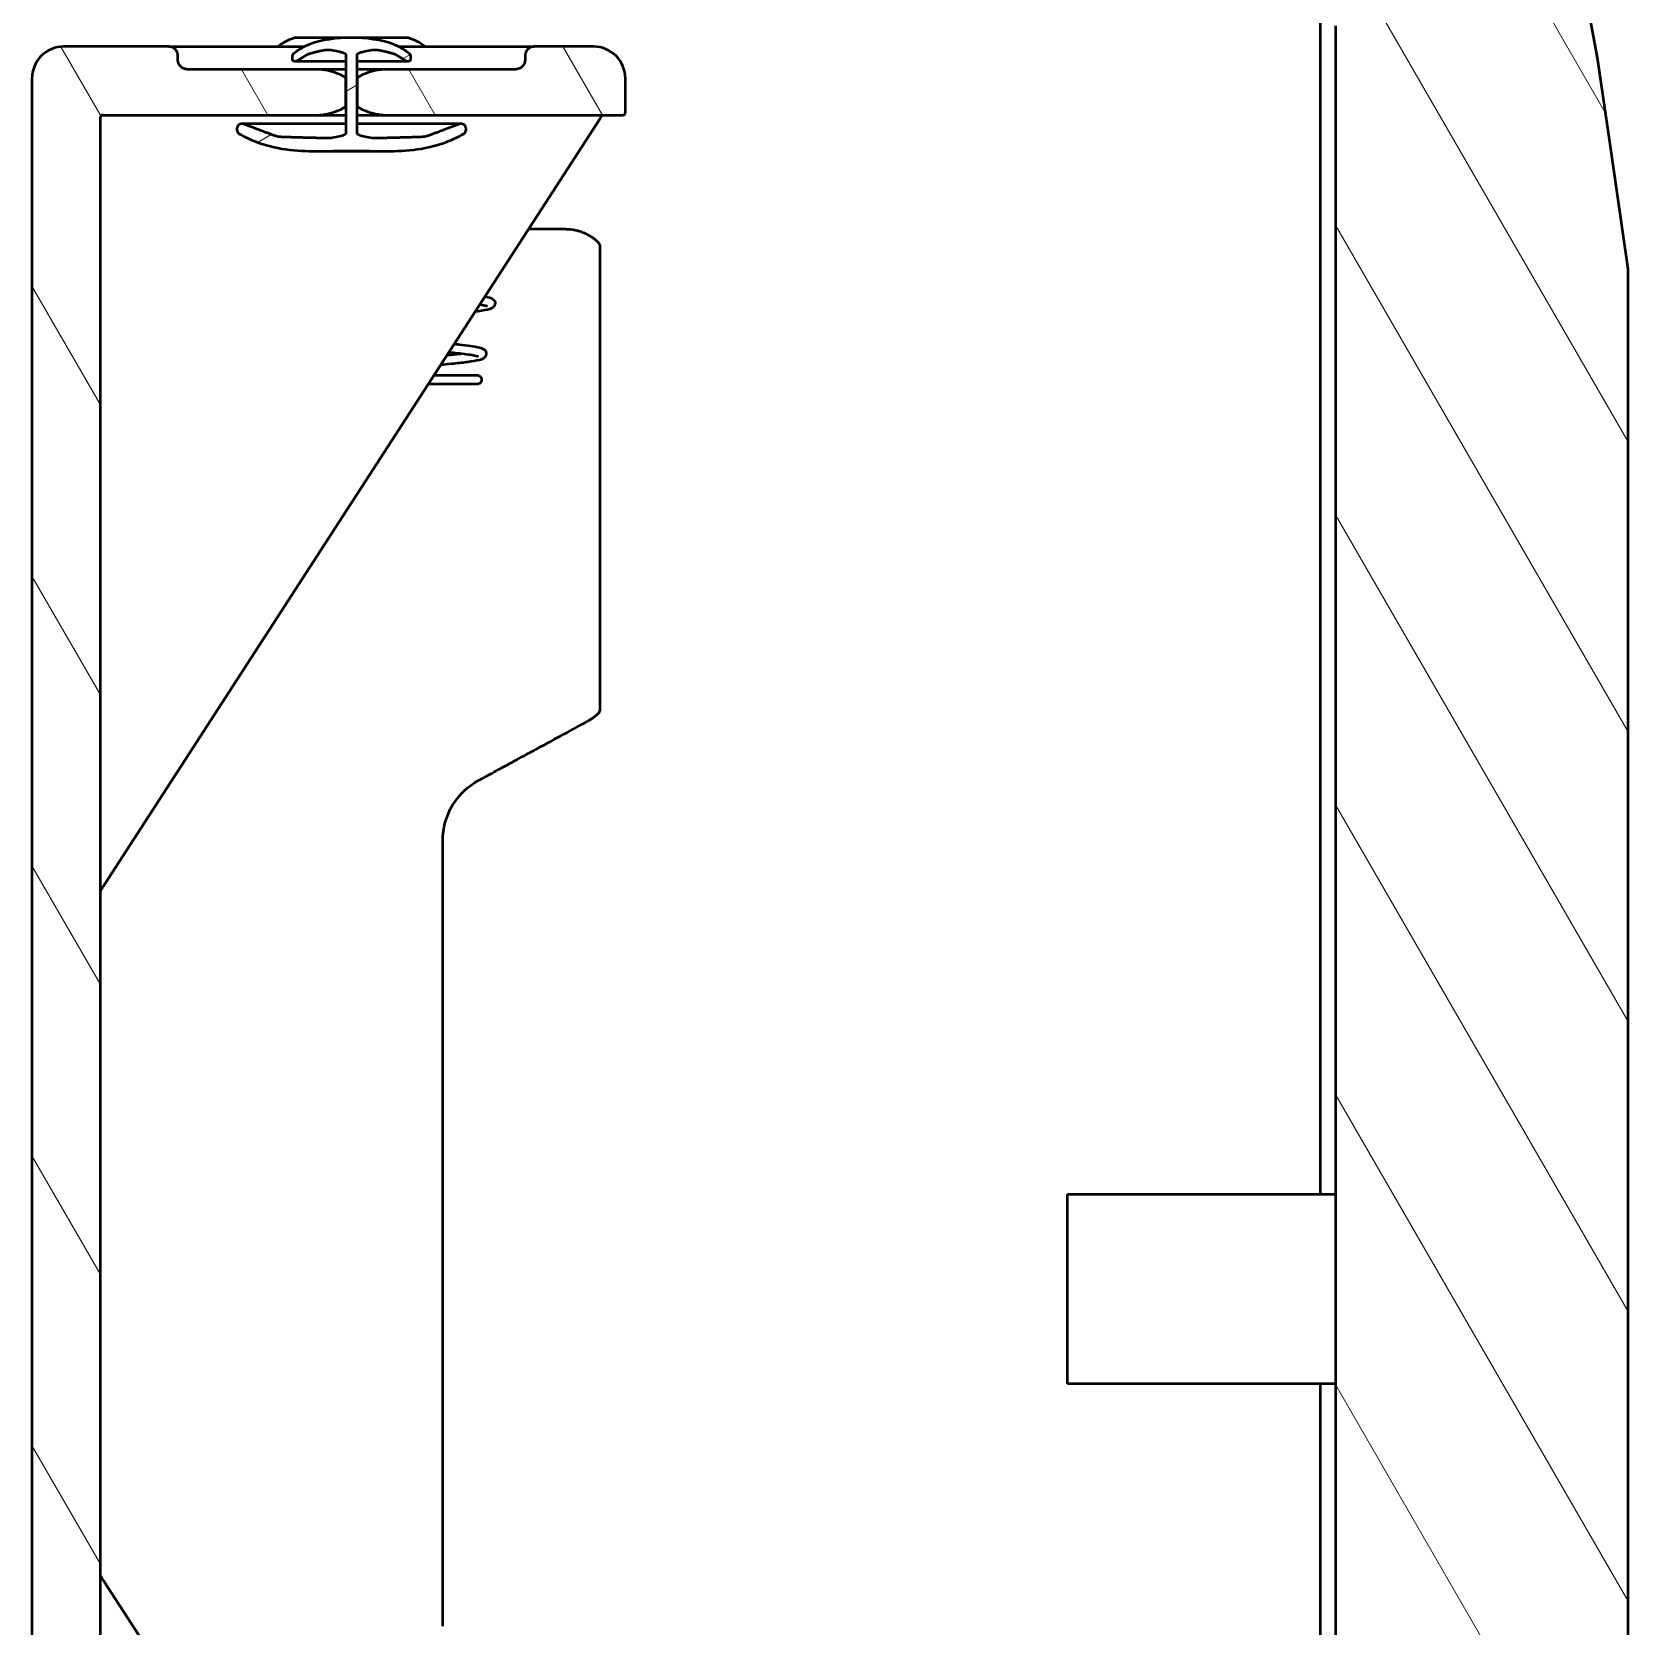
# Model space of a CAD drawing. Header units: millimetres. Extents: x -232 to 1390, y -69 to 653.
# Drawn here: x 447.62 to 482.58, y 122.46 to 157.39 of the extents above; entities that cross this region are included whole.
import ezdxf

# ---------------------------------------------------------------- set-up
doc = ezdxf.new("R2010")
doc.units = ezdxf.units.MM
doc.layers.add('Видимый контур (ГОСТ)', color=7, linetype='Continuous', lineweight=50)
doc.layers.add('Штриховка (ГОСТ)', color=7, linetype='Continuous', lineweight=18)
pattern_1 = [(120.0002, (0, 0), (-2.749626, -1.587508), [])]

msp = doc.modelspace()

# ---------------------------------------------------------------- hatches: boundary and pattern name
at = {"layer": 'Штриховка (ГОСТ)'}
h = msp.add_hatch(dxfattribs=at)
h.set_pattern_fill('ANSI31', color=256, scale=25.4, angle=75.0002, style=0)
h.set_pattern_definition(pattern_1)
h.paths.add_polyline_path([(476.17, 157.519), (476.17, 131.924), (476.17, 129.831), (476.17, 127.765), (476.17, 102.917), (476.17, 100.771), (476.17, 98.662), (476.17, 98.386), (476.17, 95.718), (476.17, 92.723), (476.17, 92.698), (476.17, 91.228), (476.23, 91.229), (476.279, 91.264), (477.36, 91.237), (479.279, 91.249), (479.765, 93.098), (480.302, 95.139), (480.717, 96.994), (481.18, 99.064), (481.523, 100.925), (481.912, 103.031), (482.292, 105.669), (482.579, 107.659), (482.579, 126.817), (482.579, 128.897), (482.579, 129.318), (482.579, 129.502), (482.579, 129.607), (482.579, 129.676), (482.579, 129.726), (482.579, 129.765), (482.579, 129.796), (482.579, 129.823), (482.579, 129.846), (482.579, 129.868), (482.579, 129.887), (482.579, 129.906), (482.579, 129.924), (482.579, 129.943), (482.579, 129.961), (482.579, 129.981), (482.579, 130.002), (482.579, 130.026), (482.579, 130.052), (482.579, 130.084), (482.579, 130.123), (482.579, 130.173), (482.579, 130.242), (482.579, 130.347), (482.579, 130.531), (482.579, 130.952), (482.579, 133.031), (482.579, 152.189), (482.199, 154.825), (481.912, 156.818), (481.618, 158.408), (481.18, 160.785), (480.817, 162.406), (480.302, 164.71), (479.507, 167.794), (479.411, 168.161), (479.065, 167.771), (479.028, 167.728), (478.799, 167.236), (478.784, 167.204), (478.706, 166.668), (478.701, 166.632), (478.701, 166.373), (478.701, 166.214), (478.701, 166.058), (478.701, 164.069), (478.701, 161.924), (477.388, 161.924), (476.17, 161.924)])
h = msp.add_hatch(dxfattribs=at)
h.set_pattern_fill('ANSI31', color=256, scale=25.4, angle=75.0002, style=0)
h.set_pattern_definition(pattern_1)
edge = h.paths.add_edge_path()
edge.add_spline(control_points=[(455.361, 156.566), (455.222, 156.566), (455.061, 156.525), (454.88, 156.458), (454.82, 156.434), (454.764, 156.399), (454.753, 156.391), (454.745, 156.379), (454.743, 156.376), (454.741, 156.371), (454.741, 156.369), (454.741, 156.366)], knot_values=[0.040851, 0.040851, 0.040851, 0.040851, 0.082434, 0.082434, 0.098742, 0.098742, 0.102103, 0.102103, 0.102998, 0.102998, 0.103698, 0.103698, 0.103698, 0.103698], degree=3, periodic=0)
edge.add_line((454.741, 156.366), (454.741, 155.766))
edge.add_spline(control_points=[(454.741, 155.766), (454.741, 155.764), (454.741, 155.761), (454.743, 155.756), (454.745, 155.753), (454.753, 155.742), (454.764, 155.734), (454.82, 155.698), (454.88, 155.675), (455.061, 155.608), (455.222, 155.566), (455.361, 155.566)], knot_values=[-0.103698, -0.103698, -0.103698, -0.103698, -0.102998, -0.102998, -0.102103, -0.102103, -0.098742, -0.098742, -0.082434, -0.082434, -0.040851, -0.040851, -0.040851, -0.040851], degree=3, periodic=0)
edge.add_line((455.361, 155.566), (460.565, 155.566))
edge.add_ellipse((460.565, 155.616), major_axis=(0.05, 0), ratio=1, start_angle=270, end_angle=360)
edge.add_line((460.615, 155.616), (460.615, 156.366))
edge.add_ellipse((459.915, 156.366), major_axis=(0, 0.7), ratio=1, start_angle=270, end_angle=360)
edge.add_line((459.915, 157.066), (458.627, 157.066))
edge.add_spline(control_points=[(458.627, 157.066), (458.601, 157.066), (458.57, 157.06), (458.522, 157.041), (458.496, 157.024), (458.46, 156.989), (458.442, 156.964), (458.423, 156.919), (458.417, 156.891), (458.417, 156.866)], knot_values=[0.03029, 0.03029, 0.03029, 0.03029, 0.038164, 0.038164, 0.04587, 0.04587, 0.053351, 0.053351, 0.06064, 0.06064, 0.06064, 0.06064], degree=3, periodic=0)
edge.add_line((458.417, 156.866), (458.417, 156.766))
edge.add_spline(control_points=[(458.417, 156.766), (458.417, 156.742), (458.411, 156.714), (458.392, 156.668), (458.375, 156.644), (458.339, 156.608), (458.313, 156.592), (458.264, 156.572), (458.233, 156.566), (458.206, 156.566)], knot_values=[0, 0, 0, 0, 0.007281, 0.007281, 0.014754, 0.014754, 0.022481, 0.022481, 0.030438, 0.030438, 0.030438, 0.030438], degree=3, periodic=0)
edge.add_line((458.206, 156.566), (455.361, 156.566))
edge = h.paths.add_edge_path()
edge.add_spline(control_points=[(454.741, 105.766), (454.741, 105.764), (454.741, 105.761), (454.743, 105.756), (454.745, 105.753), (454.753, 105.742), (454.764, 105.734), (454.82, 105.698), (454.88, 105.675), (455.061, 105.608), (455.222, 105.566), (455.361, 105.566)], knot_values=[-0.103698, -0.103698, -0.103698, -0.103698, -0.102998, -0.102998, -0.102103, -0.102103, -0.098742, -0.098742, -0.082434, -0.082434, -0.040851, -0.040851, -0.040851, -0.040851], degree=3, periodic=0)
edge.add_line((455.361, 105.566), (456.182, 105.566))
edge.add_line((456.182, 105.566), (458.206, 105.566))
edge.add_spline(control_points=[(458.206, 105.566), (458.233, 105.566), (458.264, 105.56), (458.313, 105.541), (458.339, 105.524), (458.375, 105.489), (458.392, 105.464), (458.411, 105.419), (458.417, 105.391), (458.417, 105.366)], knot_values=[-0.030445, -0.030445, -0.030445, -0.030445, -0.022481, -0.022481, -0.014754, -0.014754, -0.007281, -0.007281, 0, 0, 0, 0], degree=3, periodic=0)
edge.add_line((458.417, 105.366), (458.417, 105.266))
edge.add_spline(control_points=[(458.417, 105.266), (458.417, 105.242), (458.423, 105.213), (458.443, 105.167), (458.461, 105.142), (458.497, 105.107), (458.523, 105.091), (458.571, 105.072), (458.601, 105.066), (458.627, 105.066)], knot_values=[0.06064, 0.06064, 0.06064, 0.06064, 0.068018, 0.068018, 0.075595, 0.075595, 0.083211, 0.083211, 0.090991, 0.090991, 0.090991, 0.090991], degree=3, periodic=0)
edge.add_line((458.627, 105.066), (459.915, 105.066))
edge.add_ellipse((459.915, 105.766), major_axis=(0.7, 0), ratio=1, start_angle=270, end_angle=360)
edge.add_line((460.615, 105.766), (460.615, 106.516))
edge.add_ellipse((460.565, 106.516), major_axis=(0, 0.05), ratio=1, start_angle=270, end_angle=360)
edge.add_line((460.565, 106.566), (458.282, 106.566))
edge.add_line((458.282, 106.566), (458.07, 106.566))
edge.add_line((458.07, 106.566), (455.361, 106.566))
edge.add_spline(control_points=[(455.361, 106.566), (455.222, 106.566), (455.061, 106.525), (454.88, 106.458), (454.82, 106.434), (454.764, 106.399), (454.753, 106.391), (454.745, 106.379), (454.743, 106.376), (454.741, 106.371), (454.741, 106.369), (454.741, 106.366)], knot_values=[0.040856, 0.040856, 0.040856, 0.040856, 0.082434, 0.082434, 0.098742, 0.098742, 0.102103, 0.102103, 0.102998, 0.102998, 0.103698, 0.103698, 0.103698, 0.103698], degree=3, periodic=0)
edge.add_line((454.741, 106.366), (454.741, 105.766))
edge = h.paths.add_edge_path()
edge.add_line((449.115, 106.616), (449.115, 155.516))
edge.add_ellipse((449.165, 155.516), major_axis=(0, 0.05), ratio=1, start_angle=0, end_angle=90, ccw=False)
edge.add_line((449.165, 155.566), (453.87, 155.566))
edge.add_spline(control_points=[(453.87, 155.566), (454.009, 155.566), (454.17, 155.608), (454.351, 155.675), (454.411, 155.698), (454.467, 155.734), (454.478, 155.742), (454.486, 155.753), (454.488, 155.756), (454.49, 155.761), (454.49, 155.764), (454.49, 155.766)], knot_values=[0.040851, 0.040851, 0.040851, 0.040851, 0.082434, 0.082434, 0.098742, 0.098742, 0.102103, 0.102103, 0.102998, 0.102998, 0.103698, 0.103698, 0.103698, 0.103698], degree=3, periodic=0)
edge.add_line((454.49, 155.766), (454.49, 156.366))
edge.add_spline(control_points=[(454.49, 156.366), (454.49, 156.369), (454.49, 156.371), (454.488, 156.376), (454.486, 156.379), (454.478, 156.391), (454.467, 156.399), (454.411, 156.434), (454.351, 156.458), (454.17, 156.525), (454.009, 156.566), (453.87, 156.566)], knot_values=[-0.103698, -0.103698, -0.103698, -0.103698, -0.102998, -0.102998, -0.102103, -0.102103, -0.098742, -0.098742, -0.082434, -0.082434, -0.040851, -0.040851, -0.040851, -0.040851], degree=3, periodic=0)
edge.add_line((453.87, 156.566), (451.025, 156.566))
edge.add_spline(control_points=[(451.025, 156.566), (450.998, 156.566), (450.967, 156.572), (450.918, 156.592), (450.892, 156.608), (450.856, 156.644), (450.839, 156.668), (450.82, 156.714), (450.814, 156.742), (450.814, 156.766)], knot_values=[-0.030447, -0.030447, -0.030447, -0.030447, -0.022481, -0.022481, -0.014754, -0.014754, -0.007281, -0.007281, 0, 0, 0, 0], degree=3, periodic=0)
edge.add_line((450.814, 156.766), (450.814, 156.866))
edge.add_spline(control_points=[(450.814, 156.866), (450.814, 156.891), (450.808, 156.919), (450.789, 156.964), (450.771, 156.989), (450.735, 157.024), (450.709, 157.041), (450.661, 157.06), (450.63, 157.066), (450.604, 157.066)], knot_values=[0.06064, 0.06064, 0.06064, 0.06064, 0.067928, 0.067928, 0.07541, 0.07541, 0.083116, 0.083116, 0.090991, 0.090991, 0.090991, 0.090991], degree=3, periodic=0)
edge.add_line((450.604, 157.066), (448.315, 157.066))
edge.add_ellipse((448.315, 156.366), major_axis=(-0.7, 0), ratio=1, start_angle=270, end_angle=360)
edge.add_line((447.615, 156.366), (447.615, 105.766))
edge.add_ellipse((448.315, 105.766), major_axis=(0, -0.7), ratio=1, start_angle=270, end_angle=360)
edge.add_line((448.315, 105.066), (450.604, 105.066))
edge.add_spline(control_points=[(450.604, 105.066), (450.63, 105.066), (450.66, 105.072), (450.708, 105.091), (450.734, 105.107), (450.77, 105.142), (450.788, 105.167), (450.808, 105.213), (450.814, 105.242), (450.814, 105.266)], knot_values=[0.030289, 0.030289, 0.030289, 0.030289, 0.038069, 0.038069, 0.045685, 0.045685, 0.053262, 0.053262, 0.06064, 0.06064, 0.06064, 0.06064], degree=3, periodic=0)
edge.add_line((450.814, 105.266), (450.814, 105.366))
edge.add_spline(control_points=[(450.814, 105.366), (450.814, 105.391), (450.82, 105.419), (450.839, 105.464), (450.856, 105.489), (450.892, 105.524), (450.918, 105.541), (450.967, 105.56), (450.998, 105.566), (451.025, 105.566)], knot_values=[0, 0, 0, 0, 0.007281, 0.007281, 0.014754, 0.014754, 0.022481, 0.022481, 0.030441, 0.030441, 0.030441, 0.030441], degree=3, periodic=0)
edge.add_line((451.025, 105.566), (453.049, 105.566))
edge.add_line((453.049, 105.566), (453.87, 105.566))
edge.add_spline(control_points=[(453.87, 105.566), (454.009, 105.566), (454.17, 105.608), (454.351, 105.675), (454.411, 105.698), (454.467, 105.734), (454.478, 105.742), (454.486, 105.753), (454.488, 105.756), (454.49, 105.761), (454.49, 105.764), (454.49, 105.766)], knot_values=[0.040856, 0.040856, 0.040856, 0.040856, 0.082434, 0.082434, 0.098742, 0.098742, 0.102103, 0.102103, 0.102998, 0.102998, 0.103698, 0.103698, 0.103698, 0.103698], degree=3, periodic=0)
edge.add_line((454.49, 105.766), (454.49, 106.366))
edge.add_spline(control_points=[(454.49, 106.366), (454.49, 106.369), (454.49, 106.371), (454.488, 106.376), (454.486, 106.379), (454.478, 106.391), (454.467, 106.399), (454.411, 106.434), (454.351, 106.458), (454.17, 106.525), (454.009, 106.566), (453.87, 106.566)], knot_values=[-0.103698, -0.103698, -0.103698, -0.103698, -0.102998, -0.102998, -0.102103, -0.102103, -0.098742, -0.098742, -0.082434, -0.082434, -0.040851, -0.040851, -0.040851, -0.040851], degree=3, periodic=0)
edge.add_line((453.87, 106.566), (451.16, 106.566))
edge.add_line((451.16, 106.566), (450.948, 106.566))
edge.add_line((450.948, 106.566), (449.165, 106.566))
edge.add_ellipse((449.165, 106.616), major_axis=(-0.05, 0), ratio=1, start_angle=0, end_angle=90, ccw=False)
h = msp.add_hatch(dxfattribs=at)
h.set_pattern_fill('ANSI31', color=256, scale=25.4, angle=-15, style=0)
h.set_pattern_definition([(30, (0, 0), (-1.587501, 2.74963), [])])
edge = h.paths.add_edge_path()
edge.add_spline(control_points=[(453.644, 156.89), (453.656, 156.897), (453.67, 156.903), (453.683, 156.907), (453.685, 156.908), (453.686, 156.908)], knot_values=[0.00871, 0.00871, 0.00871, 0.00871, 0.012622, 0.012622, 0.013003, 0.013003, 0.013003, 0.013003], degree=3, periodic=0)
edge.add_spline(control_points=[(453.686, 156.908), (453.845, 156.954), (453.987, 156.985)], knot_values=[0, 0, 0, 0.031083, 0.031083, 0.031083], weights=[1, 1.005265, 1], degree=2, periodic=0)
edge.add_spline(control_points=[(453.987, 156.985), (454.02, 156.992), (454.058, 156.995), (454.185, 156.995), (454.295, 156.974), (454.414, 156.938), (454.449, 156.928), (454.479, 156.91), (454.484, 156.906), (454.488, 156.901), (454.489, 156.9), (454.49, 156.897), (454.49, 156.896), (454.49, 156.895)], knot_values=[0.014981, 0.014981, 0.014981, 0.014981, 0.024704, 0.024704, 0.052939, 0.052939, 0.061923, 0.061923, 0.063509, 0.063509, 0.063934, 0.063934, 0.064272, 0.064272, 0.064272, 0.064272], degree=3, periodic=0)
edge.add_line((454.49, 156.895), (454.49, 156.366))
edge.add_line((454.49, 156.366), (454.49, 155.766))
edge.add_line((454.49, 155.766), (454.49, 155.158))
edge.add_spline(control_points=[(454.49, 155.158), (454.49, 155.157), (454.49, 155.156), (454.489, 155.153), (454.488, 155.152), (454.484, 155.147), (454.479, 155.143), (454.449, 155.125), (454.414, 155.115), (454.295, 155.079), (454.185, 155.058), (454.087, 155.058), (454.083, 155.058), (454.08, 155.058)], knot_values=[-0.064272, -0.064272, -0.064272, -0.064272, -0.063934, -0.063934, -0.063509, -0.063509, -0.061923, -0.061923, -0.052939, -0.052939, -0.024704, -0.024704, -0.02365, -0.02365, -0.02365, -0.02365], degree=3, periodic=0)
edge.add_spline(control_points=[(454.08, 155.058), (453.658, 155.065), (453.032, 155.086)], knot_values=[0.275882, 0.275882, 0.275882, 0.376958, 0.376958, 0.376958], weights=[1.389695, 1.305909, 1.108421], degree=2, periodic=0)
edge.add_spline(control_points=[(453.032, 155.086), (453.017, 155.087), (453, 155.09), (452.986, 155.095)], knot_values=[0.051371, 0.051371, 0.051371, 0.051371, 0.055783, 0.055783, 0.055783, 0.055783], degree=3, periodic=0)
edge.add_spline(control_points=[(452.986, 155.095), (452.672, 155.206), (452.265, 155.366)], knot_values=[0, 0, 0, 0.077044, 0.077044, 0.077044], weights=[1, 1.011929, 1], degree=2, periodic=0)
edge.add_spline(control_points=[(452.265, 155.366), (452.265, 155.366), (452.264, 155.367), (452.251, 155.372), (452.233, 155.375), (452.205, 155.375), (452.188, 155.372), (452.162, 155.362), (452.148, 155.353), (452.129, 155.335), (452.12, 155.323), (452.11, 155.301), (452.107, 155.287), (452.107, 155.275)], knot_values=[-0.020163, -0.020163, -0.020163, -0.020163, -0.020067, -0.020067, -0.015726, -0.015726, -0.011405, -0.011405, -0.007349, -0.007349, -0.00357, -0.00357, 0, 0, 0, 0], degree=3, periodic=0)
edge.add_line((452.107, 155.275), (452.107, 155.239))
edge.add_spline(control_points=[(452.107, 155.239), (452.107, 155.226), (452.11, 155.212), (452.121, 155.189), (452.13, 155.177), (452.145, 155.163), (452.151, 155.159), (452.158, 155.155)], knot_values=[0, 0, 0, 0, 0.003675, 0.003675, 0.007576, 0.007576, 0.009713, 0.009713, 0.009713, 0.009713], degree=3, periodic=0)
edge.add_spline(control_points=[(452.158, 155.155), (452.279, 155.085), (452.405, 155.026), (452.722, 154.905), (452.946, 154.848), (453.401, 154.782), (453.633, 154.774), (453.919, 154.774), (454.008, 154.775), (454.249, 154.779), (454.449, 154.784), (454.782, 154.784), (454.982, 154.779), (455.223, 154.775), (455.312, 154.774), (455.598, 154.774), (455.83, 154.782), (456.285, 154.848), (456.509, 154.905), (456.826, 155.026), (456.952, 155.085), (457.073, 155.155)], knot_values=[0.695258, 0.695258, 0.695258, 0.695258, 0.733739, 0.733739, 0.797048, 0.797048, 0.860357, 0.860357, 0.882606, 0.882606, 0.932652, 0.932652, 0.982697, 0.982697, 1.004947, 1.004947, 1.068255, 1.068255, 1.131564, 1.131564, 1.170045, 1.170045, 1.170045, 1.170045], degree=3, periodic=0)
edge.add_spline(control_points=[(457.073, 155.155), (457.08, 155.159), (457.086, 155.163), (457.101, 155.177), (457.11, 155.189), (457.121, 155.212), (457.124, 155.226), (457.124, 155.239)], knot_values=[-0.009713, -0.009713, -0.009713, -0.009713, -0.007576, -0.007576, -0.003675, -0.003675, 0, 0, 0, 0], degree=3, periodic=0)
edge.add_line((457.124, 155.239), (457.124, 155.275))
edge.add_spline(control_points=[(457.124, 155.275), (457.124, 155.287), (457.121, 155.301), (457.111, 155.323), (457.102, 155.335), (457.083, 155.353), (457.069, 155.362), (457.043, 155.372), (457.026, 155.375), (456.998, 155.375), (456.98, 155.372), (456.967, 155.367), (456.966, 155.366), (456.966, 155.366)], knot_values=[0, 0, 0, 0, 0.00357, 0.00357, 0.007349, 0.007349, 0.011405, 0.011405, 0.015726, 0.015726, 0.020067, 0.020067, 0.020163, 0.020163, 0.020163, 0.020163], degree=3, periodic=0)
edge.add_spline(control_points=[(456.966, 155.366), (456.559, 155.206), (456.245, 155.095)], knot_values=[0, 0, 0, 0.077044, 0.077044, 0.077044], weights=[1, 1.011929, 1], degree=2, periodic=0)
edge.add_spline(control_points=[(456.245, 155.095), (456.231, 155.09), (456.214, 155.087), (456.199, 155.086)], knot_values=[0.01183, 0.01183, 0.01183, 0.01183, 0.016241, 0.016241, 0.016241, 0.016241], degree=3, periodic=0)
edge.add_spline(control_points=[(456.199, 155.086), (455.573, 155.065), (455.151, 155.058)], knot_values=[0.025843, 0.025843, 0.025843, 0.126919, 0.126919, 0.126919], weights=[1.108421, 1.305909, 1.389695], degree=2, periodic=0)
edge.add_spline(control_points=[(455.151, 155.058), (455.148, 155.058), (455.144, 155.058), (455.046, 155.058), (454.935, 155.079), (454.817, 155.115), (454.782, 155.125), (454.752, 155.143), (454.747, 155.147), (454.743, 155.152), (454.742, 155.153), (454.741, 155.156), (454.741, 155.157), (454.741, 155.158)], knot_values=[0.02365, 0.02365, 0.02365, 0.02365, 0.024704, 0.024704, 0.052939, 0.052939, 0.061923, 0.061923, 0.063509, 0.063509, 0.063934, 0.063934, 0.064272, 0.064272, 0.064272, 0.064272], degree=3, periodic=0)
edge.add_line((454.741, 155.158), (454.741, 155.767))
edge.add_line((454.741, 155.767), (454.741, 156.367))
edge.add_line((454.741, 156.367), (454.741, 156.895))
edge.add_spline(control_points=[(454.741, 156.895), (454.741, 156.896), (454.741, 156.897), (454.742, 156.9), (454.743, 156.901), (454.747, 156.906), (454.752, 156.91), (454.782, 156.928), (454.817, 156.938), (454.935, 156.974), (455.046, 156.995), (455.173, 156.995), (455.211, 156.992), (455.244, 156.985)], knot_values=[-0.064272, -0.064272, -0.064272, -0.064272, -0.063934, -0.063934, -0.063509, -0.063509, -0.061923, -0.061923, -0.052939, -0.052939, -0.024704, -0.024704, -0.014981, -0.014981, -0.014981, -0.014981], degree=3, periodic=0)
edge.add_spline(control_points=[(455.244, 156.985), (455.386, 156.954), (455.545, 156.908)], knot_values=[0, 0, 0, 0.031083, 0.031083, 0.031083], weights=[1, 1.005265, 1], degree=2, periodic=0)
edge.add_spline(control_points=[(455.545, 156.908), (455.546, 156.908), (455.548, 156.907), (455.561, 156.903), (455.575, 156.897), (455.587, 156.89)], knot_values=[0.071306, 0.071306, 0.071306, 0.071306, 0.071687, 0.071687, 0.075599, 0.075599, 0.075599, 0.075599], degree=3, periodic=0)
edge.add_spline(control_points=[(455.587, 156.89), (455.688, 156.831), (455.797, 156.759)], knot_values=[0, 0, 0, 0.024741, 0.024741, 0.024741], weights=[1, 1.002039, 1], degree=2, periodic=0)
edge.add_spline(control_points=[(455.797, 156.759), (455.803, 156.756), (455.81, 156.753), (455.825, 156.747), (455.837, 156.746), (455.856, 156.746), (455.868, 156.747), (455.885, 156.753), (455.893, 156.758), (455.905, 156.767), (455.91, 156.773), (455.915, 156.784), (455.917, 156.79), (455.917, 156.796)], knot_values=[-0.013855, -0.013855, -0.013855, -0.013855, -0.011911, -0.011911, -0.008962, -0.008962, -0.006055, -0.006055, -0.00363, -0.00363, -0.001658, -0.001658, 0, 0, 0, 0], degree=3, periodic=0)
edge.add_line((455.917, 156.796), (455.917, 156.844))
edge.add_spline(control_points=[(455.917, 156.844), (455.917, 156.855), (455.914, 156.868), (455.903, 156.888), (455.894, 156.9), (455.884, 156.908)], knot_values=[0, 0, 0, 0, 0.003306, 0.003306, 0.006977, 0.006977, 0.006977, 0.006977], degree=3, periodic=0)
edge.add_spline(control_points=[(455.884, 156.908), (455.816, 156.967), (455.736, 157.018), (455.397, 157.195), (455.052, 157.245), (454.741, 157.254)], knot_values=[-0.127046, -0.127046, -0.127046, -0.127046, -0.101938, -0.101938, -0.012281, -0.012281, -0.012281, -0.012281], degree=3, periodic=0)
edge.add_spline(control_points=[(454.741, 157.254), (454.729, 157.254), (454.716, 157.254), (454.676, 157.254), (454.643, 157.254), (454.588, 157.254), (454.555, 157.254), (454.515, 157.254), (454.502, 157.254), (454.49, 157.254)], knot_values=[0.144267, 0.144267, 0.144267, 0.144267, 0.147716, 0.147716, 0.156022, 0.156022, 0.164328, 0.164328, 0.167776, 0.167776, 0.167776, 0.167776], degree=3, periodic=0)
edge.add_spline(control_points=[(454.49, 157.254), (454.179, 157.245), (453.834, 157.195), (453.495, 157.018), (453.415, 156.967), (453.347, 156.908)], knot_values=[0.012281, 0.012281, 0.012281, 0.012281, 0.101938, 0.101938, 0.127046, 0.127046, 0.127046, 0.127046], degree=3, periodic=0)
edge.add_spline(control_points=[(453.347, 156.908), (453.337, 156.9), (453.328, 156.888), (453.317, 156.868), (453.314, 156.855), (453.314, 156.844)], knot_values=[-0.006977, -0.006977, -0.006977, -0.006977, -0.003306, -0.003306, 0, 0, 0, 0], degree=3, periodic=0)
edge.add_line((453.314, 156.844), (453.314, 156.796))
edge.add_spline(control_points=[(453.314, 156.796), (453.314, 156.79), (453.316, 156.784), (453.321, 156.773), (453.326, 156.767), (453.338, 156.758), (453.346, 156.753), (453.363, 156.747), (453.375, 156.746), (453.394, 156.746), (453.406, 156.747), (453.421, 156.753), (453.428, 156.756), (453.434, 156.759)], knot_values=[0, 0, 0, 0, 0.001658, 0.001658, 0.00363, 0.00363, 0.006055, 0.006055, 0.008962, 0.008962, 0.011911, 0.011911, 0.013855, 0.013855, 0.013855, 0.013855], degree=3, periodic=0)
edge.add_spline(control_points=[(453.434, 156.759), (453.543, 156.831), (453.644, 156.89)], knot_values=[0, 0, 0, 0.024741, 0.024741, 0.024741], weights=[1, 1.002039, 1], degree=2, periodic=0)

# ---------------------------------------------------------------- linework, layer by layer
at = {"layer": 'Видимый контур (ГОСТ)'}
for p, q in [((475.834, 161.081), (475.834, 131.924)), ((481.912, 156.818), (481.618, 158.408)), ((476.17, 157.519), (476.17, 131.924)), ((450.604, 157.066), (448.315, 157.066)), ((454.49, 157.254), (453.365, 157.254)), ((454.741, 157.254), (454.49, 157.254)), ((455.865, 157.254), (454.741, 157.254)), ((459.915, 157.066), (458.627, 157.066)), ((450.814, 156.766), (450.814, 156.866)), ((453.314, 156.844), (453.314, 156.796)), ((453.384, 156.746), (454.49, 156.746)), ((454.49, 156.895), (454.49, 155.158)), ((454.741, 155.158), (454.741, 156.895)), ((454.741, 156.746), (455.847, 156.746)), ((455.917, 156.796), (455.917, 156.844)), ((458.417, 156.866), (458.417, 156.766)), ((482.199, 154.825), (481.912, 156.818)), ((447.615, 156.366), (447.615, 105.766)), ((453.87, 156.566), (451.025, 156.566)), ((454.49, 156.566), (453.87, 156.566)), ((454.49, 155.766), (454.49, 156.366)), ((455.361, 156.566), (454.741, 156.566)), ((454.741, 156.366), (454.741, 155.766)), ((458.206, 156.566), (455.361, 156.566)), ((460.615, 155.616), (460.615, 156.366)), ((449.115, 106.616), (449.115, 155.516)), ((449.165, 155.566), (453.87, 155.566)), ((449.207, 138.708), (460.066, 155.489)), ((452.107, 155.275), (452.107, 155.239)), ((454.49, 155.375), (452.219, 155.375)), ((453.87, 155.566), (454.49, 155.566)), ((454.741, 155.566), (455.361, 155.566)), ((457.012, 155.375), (454.741, 155.375)), ((455.361, 155.566), (460.565, 155.566)), ((457.124, 155.239), (457.124, 155.275)), ((460.066, 155.489), (460.115, 155.566)), ((453.844, 154.774), (455.387, 154.774)), ((482.579, 152.189), (482.199, 154.825)), ((459.315, 153.066), (458.498, 153.066)), ((460.054, 152.721), (460.054, 142.509)), ((482.579, 133.031), (482.579, 152.189)), ((456.615, 122.46), (456.615, 139.672)), ((482.579, 130.952), (482.579, 133.031)), ((470.301, 131.924), (476.17, 131.924)), ((470.301, 127.765), (470.301, 131.924)), ((476.17, 131.924), (476.17, 129.831)), ((482.579, 130.531), (482.579, 130.952)), ((482.579, 130.347), (482.579, 130.531)), ((482.579, 130.242), (482.579, 130.347)), ((482.579, 130.173), (482.579, 130.242)), ((482.579, 130.123), (482.579, 130.173)), ((482.579, 130.084), (482.579, 130.123)), ((482.579, 130.052), (482.579, 130.084)), ((476.17, 129.831), (476.17, 127.765)), ((482.579, 130.026), (482.579, 130.052)), ((482.579, 130.002), (482.579, 130.026)), ((482.579, 129.981), (482.579, 130.002)), ((482.579, 129.961), (482.579, 129.981)), ((482.579, 129.943), (482.579, 129.961)), ((482.579, 129.924), (482.579, 129.943)), ((482.579, 129.906), (482.579, 129.924)), ((482.579, 129.887), (482.579, 129.906)), ((482.579, 129.868), (482.579, 129.887)), ((482.579, 129.846), (482.579, 129.868)), ((482.579, 129.823), (482.579, 129.846)), ((482.579, 129.796), (482.579, 129.823)), ((482.579, 129.765), (482.579, 129.796)), ((482.579, 129.726), (482.579, 129.765)), ((482.579, 129.676), (482.579, 129.726)), ((482.579, 129.607), (482.579, 129.676)), ((482.579, 129.502), (482.579, 129.607)), ((482.579, 129.318), (482.579, 129.502)), ((482.579, 128.897), (482.579, 129.318)), ((482.579, 126.817), (482.579, 128.897)), ((476.17, 127.765), (470.301, 127.765)), ((475.834, 127.765), (475.834, 98.731)), ((476.17, 127.765), (476.17, 102.917)), ((482.579, 107.659), (482.579, 126.817)), ((456.298, 112.466), (449.207, 123.424))]:
    msp.add_line(p, q, dxfattribs=at)
for centre, radius, start, end in [((448.315, 156.366), 0.7, 90, 180), ((453.673, 156.212), 1.086, 106.4384, 128.1623), ((455.558, 156.212), 1.086, 51.8377, 73.5616), ((459.915, 156.366), 0.7, 0, 90), ((460.565, 155.616), 0.05, 270, 0), ((449.165, 155.516), 0.05, 90, 180), ((460.004, 152.721), 0.05, 360, 43.5879), ((460.004, 142.509), 0.05, 316.4121, 0)]:
    msp.add_arc(centre, radius, start, end, dxfattribs=at)
for points, knots in [([(450.814, 156.866), (450.814, 156.891), (450.808, 156.919), (450.789, 156.964), (450.771, 156.989), (450.735, 157.024), (450.709, 157.041), (450.661, 157.06), (450.63, 157.066), (450.604, 157.066)], [0.06063997, 0.06063997, 0.06063997, 0.06063997, 0.06792846, 0.06792846, 0.07540961, 0.07540961, 0.08311567, 0.08311567, 0.0909907, 0.0909907, 0.0909907, 0.0909907]), ([(450.604, 157.066), (450.626, 157.066), (450.649, 157.066), (450.681, 157.066), (450.687, 157.066), (450.699, 157.066), (450.704, 157.066), (450.747, 157.066), (450.786, 157.066), (450.871, 157.066), (450.917, 157.066), (450.973, 157.066), (450.981, 157.066), (451.006, 157.066), (451.024, 157.066), (451.061, 157.066), (451.08, 157.066), (451.163, 157.066), (451.23, 157.066), (451.371, 157.066), (451.445, 157.066), (451.563, 157.066), (451.604, 157.066), (451.715, 157.066), (451.787, 157.066), (451.936, 157.066), (452.012, 157.066), (452.107, 157.066), (452.123, 157.066), (452.166, 157.066), (452.194, 157.066), (452.251, 157.066), (452.28, 157.066), (452.311, 157.066), (452.314, 157.066), (452.4, 157.066), (452.484, 157.066), (452.656, 157.066), (452.743, 157.066), (452.878, 157.066), (452.924, 157.066), (452.988, 157.066), (453.006, 157.066), (453.04, 157.066), (453.055, 157.066), (453.162, 157.066), (453.256, 157.066), (453.429, 157.066), (453.508, 157.066), (453.587, 157.066)], [0.2999231, 0.2999231, 0.2999231, 0.2999231, 0.3085937, 0.3085937, 0.3107216, 0.3107216, 0.3125, 0.3125, 0.3233726, 0.3233726, 0.3342625, 0.3342625, 0.3359375, 0.3359375, 0.3398437, 0.3398437, 0.34375, 0.34375, 0.3561719, 0.3561719, 0.3686168, 0.3686168, 0.375, 0.375, 0.3856446, 0.3856446, 0.3963085, 0.3963085, 0.3984375, 0.3984375, 0.402132, 0.402132, 0.4058469, 0.4058469, 0.40625, 0.40625, 0.4171307, 0.4171307, 0.4280186, 0.4280186, 0.4335937, 0.4335937, 0.4356734, 0.4356734, 0.4375, 0.4375, 0.4491987, 0.4491987, 0.4589432, 0.4589432, 0.4589432, 0.4589432]), ([(454.49, 157.254), (454.179, 157.245), (453.834, 157.195), (453.495, 157.018), (453.415, 156.967), (453.347, 156.908)], [0.0122809, 0.0122809, 0.0122809, 0.0122809, 0.1019384, 0.1019384, 0.127046, 0.127046, 0.127046, 0.127046]), ([(453.987, 156.985), (454.02, 156.992), (454.058, 156.995), (454.185, 156.995), (454.295, 156.974), (454.414, 156.938), (454.449, 156.928), (454.479, 156.91), (454.484, 156.906), (454.488, 156.901), (454.489, 156.9), (454.49, 156.897), (454.49, 156.896), (454.49, 156.895)], [0.01498056, 0.01498056, 0.01498056, 0.01498056, 0.02470367, 0.02470367, 0.05293934, 0.05293934, 0.06192259, 0.06192259, 0.06350895, 0.06350895, 0.06393381, 0.06393381, 0.06427247, 0.06427247, 0.06427247, 0.06427247]), ([(454.741, 157.254), (454.729, 157.254), (454.716, 157.254), (454.676, 157.254), (454.643, 157.254), (454.588, 157.254), (454.555, 157.254), (454.515, 157.254), (454.502, 157.254), (454.49, 157.254)], [0.14426733, 0.14426733, 0.14426733, 0.14426733, 0.14771587, 0.14771587, 0.15602169, 0.15602169, 0.16432751, 0.16432751, 0.16777606, 0.16777606, 0.16777606, 0.16777606]), ([(455.884, 156.908), (455.816, 156.967), (455.736, 157.018), (455.397, 157.195), (455.052, 157.245), (454.741, 157.254)], [-0.127046, -0.127046, -0.127046, -0.127046, -0.1019384, -0.1019384, -0.0122809, -0.0122809, -0.0122809, -0.0122809]), ([(454.741, 156.895), (454.741, 156.896), (454.741, 156.897), (454.742, 156.9), (454.743, 156.901), (454.747, 156.906), (454.752, 156.91), (454.782, 156.928), (454.817, 156.938), (454.935, 156.974), (455.046, 156.995), (455.173, 156.995), (455.211, 156.992), (455.244, 156.985)], [-0.06427247, -0.06427247, -0.06427247, -0.06427247, -0.06393381, -0.06393381, -0.06350895, -0.06350895, -0.06192259, -0.06192259, -0.05293934, -0.05293934, -0.02470367, -0.02470367, -0.01498056, -0.01498056, -0.01498056, -0.01498056]), ([(455.644, 157.066), (455.69, 157.066), (455.736, 157.066), (455.878, 157.066), (455.973, 157.066), (456.085, 157.066), (456.101, 157.066), (456.132, 157.066), (456.146, 157.066), (456.253, 157.066), (456.343, 157.066), (456.521, 157.066), (456.608, 157.066), (456.707, 157.066), (456.72, 157.066), (456.763, 157.066), (456.794, 157.066), (456.854, 157.066), (456.883, 157.066), (457.01, 157.066), (457.104, 157.066), (457.285, 157.066), (457.373, 157.066), (457.501, 157.066), (457.543, 157.066), (457.655, 157.066), (457.722, 157.066), (457.851, 157.066), (457.913, 157.066), (457.984, 157.066), (457.996, 157.066), (458.028, 157.066), (458.048, 157.066), (458.087, 157.066), (458.106, 157.066), (458.127, 157.066), (458.129, 157.066), (458.185, 157.066), (458.236, 157.066), (458.332, 157.066), (458.377, 157.066), (458.44, 157.066), (458.46, 157.066), (458.488, 157.066), (458.495, 157.066), (458.509, 157.066), (458.515, 157.066), (458.557, 157.066), (458.591, 157.066), (458.623, 157.066), (458.625, 157.066), (458.627, 157.066)], [0.5410694, 0.5410694, 0.5410694, 0.5410694, 0.5467447, 0.5467447, 0.5585938, 0.5585938, 0.5607216, 0.5607216, 0.5625, 0.5625, 0.5733726, 0.5733726, 0.5842625, 0.5842625, 0.5859375, 0.5859375, 0.5898437, 0.5898437, 0.59375, 0.59375, 0.6061719, 0.6061719, 0.6186168, 0.6186168, 0.625, 0.625, 0.6356446, 0.6356446, 0.6463085, 0.6463085, 0.6484375, 0.6484375, 0.652132, 0.652132, 0.6558469, 0.6558469, 0.65625, 0.65625, 0.6671307, 0.6671307, 0.6780186, 0.6780186, 0.6835937, 0.6835937, 0.6856734, 0.6856734, 0.6875, 0.6875, 0.6991999, 0.6991999, 0.7000878, 0.7000878, 0.7000878, 0.7000878]), ([(458.627, 157.066), (458.601, 157.066), (458.57, 157.06), (458.522, 157.041), (458.496, 157.024), (458.46, 156.989), (458.442, 156.964), (458.423, 156.919), (458.417, 156.891), (458.417, 156.866)], [0.03029016, 0.03029016, 0.03029016, 0.03029016, 0.03816428, 0.03816428, 0.04587034, 0.04587034, 0.05335149, 0.05335149, 0.06063997, 0.06063997, 0.06063997, 0.06063997]), ([(451.025, 156.566), (450.998, 156.566), (450.967, 156.572), (450.918, 156.592), (450.892, 156.608), (450.856, 156.644), (450.839, 156.668), (450.82, 156.714), (450.814, 156.742), (450.814, 156.766)], [-0.03044704, -0.03044704, -0.03044704, -0.03044704, -0.02248111, -0.02248111, -0.01475449, -0.01475449, -0.00728072, -0.00728072, 0, 0, 0, 0]), ([(453.347, 156.908), (453.337, 156.9), (453.328, 156.888), (453.317, 156.868), (453.314, 156.855), (453.314, 156.844)], [-0.006977457, -0.006977457, -0.006977457, -0.006977457, -0.003305996, -0.003305996, 0, 0, 0, 0]), ([(453.314, 156.796), (453.314, 156.79), (453.316, 156.784), (453.321, 156.773), (453.326, 156.767), (453.338, 156.758), (453.346, 156.753), (453.363, 156.747), (453.375, 156.746), (453.394, 156.746), (453.406, 156.747), (453.421, 156.753), (453.428, 156.756), (453.434, 156.759)], [0, 0, 0, 0, 0.00165837, 0.00165837, 0.00362976, 0.00362976, 0.0060552, 0.0060552, 0.00896212, 0.00896212, 0.01191061, 0.01191061, 0.01385456, 0.01385456, 0.01385456, 0.01385456]), ([(453.644, 156.89), (453.656, 156.897), (453.67, 156.903), (453.683, 156.907), (453.685, 156.908), (453.686, 156.908)], [0.008710362, 0.008710362, 0.008710362, 0.008710362, 0.01262198, 0.01262198, 0.013003015, 0.013003015, 0.013003015, 0.013003015]), ([(455.545, 156.908), (455.546, 156.908), (455.548, 156.907), (455.561, 156.903), (455.575, 156.897), (455.587, 156.89)], [0.07130617, 0.07130617, 0.07130617, 0.07130617, 0.071687205, 0.071687205, 0.075598822, 0.075598822, 0.075598822, 0.075598822]), ([(455.797, 156.759), (455.803, 156.756), (455.81, 156.753), (455.825, 156.747), (455.837, 156.746), (455.856, 156.746), (455.868, 156.747), (455.885, 156.753), (455.893, 156.758), (455.905, 156.767), (455.91, 156.773), (455.915, 156.784), (455.917, 156.79), (455.917, 156.796)], [-0.01385456, -0.01385456, -0.01385456, -0.01385456, -0.01191061, -0.01191061, -0.00896212, -0.00896212, -0.0060552, -0.0060552, -0.00362976, -0.00362976, -0.00165837, -0.00165837, 0, 0, 0, 0]), ([(455.917, 156.844), (455.917, 156.855), (455.914, 156.868), (455.903, 156.888), (455.894, 156.9), (455.884, 156.908)], [0, 0, 0, 0, 0.003305996, 0.003305996, 0.006977457, 0.006977457, 0.006977457, 0.006977457]), ([(458.417, 156.766), (458.417, 156.742), (458.411, 156.714), (458.392, 156.668), (458.375, 156.644), (458.339, 156.608), (458.313, 156.592), (458.264, 156.572), (458.233, 156.566), (458.206, 156.566)], [0, 0, 0, 0, 0.00728072, 0.00728072, 0.01475449, 0.01475449, 0.02248111, 0.02248111, 0.03043754, 0.03043754, 0.03043754, 0.03043754]), ([(454.49, 156.366), (454.49, 156.369), (454.49, 156.371), (454.488, 156.376), (454.486, 156.379), (454.478, 156.391), (454.467, 156.399), (454.411, 156.434), (454.351, 156.458), (454.17, 156.525), (454.009, 156.566), (453.87, 156.566)], [-0.10369814, -0.10369814, -0.10369814, -0.10369814, -0.10299785, -0.10299785, -0.10210316, -0.10210316, -0.09874195, -0.09874195, -0.08243385, -0.08243385, -0.04085087, -0.04085087, -0.04085087, -0.04085087]), ([(455.361, 156.566), (455.222, 156.566), (455.061, 156.525), (454.88, 156.458), (454.82, 156.434), (454.764, 156.399), (454.753, 156.391), (454.745, 156.379), (454.743, 156.376), (454.741, 156.371), (454.741, 156.369), (454.741, 156.366)], [0.04085087, 0.04085087, 0.04085087, 0.04085087, 0.08243385, 0.08243385, 0.09874195, 0.09874195, 0.10210316, 0.10210316, 0.10299785, 0.10299785, 0.10369814, 0.10369814, 0.10369814, 0.10369814]), ([(453.87, 155.566), (454.009, 155.566), (454.17, 155.608), (454.351, 155.675), (454.411, 155.698), (454.467, 155.734), (454.478, 155.742), (454.486, 155.753), (454.488, 155.756), (454.49, 155.761), (454.49, 155.764), (454.49, 155.766)], [0.04085087, 0.04085087, 0.04085087, 0.04085087, 0.08243385, 0.08243385, 0.09874195, 0.09874195, 0.10210316, 0.10210316, 0.10299785, 0.10299785, 0.10369814, 0.10369814, 0.10369814, 0.10369814]), ([(454.741, 155.766), (454.741, 155.764), (454.741, 155.761), (454.743, 155.756), (454.745, 155.753), (454.753, 155.742), (454.764, 155.734), (454.82, 155.698), (454.88, 155.675), (455.061, 155.608), (455.222, 155.566), (455.361, 155.566)], [-0.10369814, -0.10369814, -0.10369814, -0.10369814, -0.10299785, -0.10299785, -0.10210316, -0.10210316, -0.09874195, -0.09874195, -0.08243385, -0.08243385, -0.04085087, -0.04085087, -0.04085087, -0.04085087]), ([(452.265, 155.366), (452.265, 155.366), (452.264, 155.367), (452.251, 155.372), (452.233, 155.375), (452.205, 155.375), (452.188, 155.372), (452.162, 155.362), (452.148, 155.353), (452.129, 155.335), (452.12, 155.323), (452.11, 155.301), (452.107, 155.287), (452.107, 155.275)], [-0.02016317, -0.02016317, -0.02016317, -0.02016317, -0.02006681, -0.02006681, -0.01572566, -0.01572566, -0.01140531, -0.01140531, -0.00734885, -0.00734885, -0.00356976, -0.00356976, 0, 0, 0, 0]), ([(457.124, 155.275), (457.124, 155.287), (457.121, 155.301), (457.111, 155.323), (457.102, 155.335), (457.083, 155.353), (457.069, 155.362), (457.043, 155.372), (457.026, 155.375), (456.998, 155.375), (456.98, 155.372), (456.967, 155.367), (456.966, 155.366), (456.966, 155.366)], [0, 0, 0, 0, 0.00356976, 0.00356976, 0.00734885, 0.00734885, 0.01140531, 0.01140531, 0.01572566, 0.01572566, 0.02006681, 0.02006681, 0.02016317, 0.02016317, 0.02016317, 0.02016317]), ([(452.107, 155.239), (452.107, 155.226), (452.11, 155.212), (452.121, 155.189), (452.13, 155.177), (452.145, 155.163), (452.151, 155.159), (452.158, 155.155)], [0, 0, 0, 0, 0.003674977, 0.003674977, 0.007575893, 0.007575893, 0.009713012, 0.009713012, 0.009713012, 0.009713012]), ([(452.158, 155.155), (452.279, 155.085), (452.405, 155.026), (452.722, 154.905), (452.946, 154.848), (453.401, 154.782), (453.633, 154.774), (453.919, 154.774), (454.008, 154.775), (454.249, 154.779), (454.449, 154.784), (454.782, 154.784), (454.982, 154.779), (455.223, 154.775), (455.312, 154.774), (455.598, 154.774), (455.83, 154.782), (456.285, 154.848), (456.509, 154.905), (456.826, 155.026), (456.952, 155.085), (457.073, 155.155)], [0.6952578, 0.6952578, 0.6952578, 0.6952578, 0.7337393, 0.7337393, 0.7970479, 0.7970479, 0.8603566, 0.8603566, 0.8826058, 0.8826058, 0.9326516, 0.9326516, 0.9826974, 0.9826974, 1.0049467, 1.0049467, 1.0682554, 1.0682554, 1.131564, 1.131564, 1.1700454, 1.1700454, 1.1700454, 1.1700454]), ([(454.49, 155.158), (454.49, 155.157), (454.49, 155.156), (454.489, 155.153), (454.488, 155.152), (454.484, 155.147), (454.479, 155.143), (454.449, 155.125), (454.414, 155.115), (454.295, 155.079), (454.185, 155.058), (454.087, 155.058), (454.083, 155.058), (454.08, 155.058)], [-0.06427247, -0.06427247, -0.06427247, -0.06427247, -0.06393381, -0.06393381, -0.06350895, -0.06350895, -0.06192259, -0.06192259, -0.05293934, -0.05293934, -0.02470367, -0.02470367, -0.02365006, -0.02365006, -0.02365006, -0.02365006]), ([(455.151, 155.058), (455.148, 155.058), (455.144, 155.058), (455.046, 155.058), (454.935, 155.079), (454.817, 155.115), (454.782, 155.125), (454.752, 155.143), (454.747, 155.147), (454.743, 155.152), (454.742, 155.153), (454.741, 155.156), (454.741, 155.157), (454.741, 155.158)], [0.02365006, 0.02365006, 0.02365006, 0.02365006, 0.02470367, 0.02470367, 0.05293934, 0.05293934, 0.06192259, 0.06192259, 0.06350895, 0.06350895, 0.06393381, 0.06393381, 0.06427247, 0.06427247, 0.06427247, 0.06427247]), ([(457.073, 155.155), (457.08, 155.159), (457.086, 155.163), (457.101, 155.177), (457.11, 155.189), (457.121, 155.212), (457.124, 155.226), (457.124, 155.239)], [-0.009713012, -0.009713012, -0.009713012, -0.009713012, -0.007575893, -0.007575893, -0.003674977, -0.003674977, 0, 0, 0, 0]), ([(459.315, 153.066), (459.334, 153.066), (459.354, 153.066), (459.375, 153.065), (459.396, 153.063), (459.418, 153.061), (459.441, 153.058), (459.456, 153.057), (459.471, 153.054), (459.487, 153.052), (459.511, 153.047), (459.536, 153.042), (459.562, 153.036), (459.572, 153.033), (459.582, 153.03), (459.593, 153.027), (459.609, 153.022), (459.626, 153.017), (459.643, 153.011), (459.659, 153.006), (459.675, 153), (459.692, 152.993), (459.698, 152.99), (459.704, 152.988), (459.71, 152.985), (459.736, 152.974), (459.762, 152.962), (459.785, 152.949), (459.81, 152.936), (459.833, 152.922), (459.854, 152.909), (459.877, 152.894), (459.897, 152.88), (459.917, 152.865), (459.936, 152.851), (459.954, 152.836), (459.971, 152.822), (459.987, 152.807), (460.003, 152.793), (460.016, 152.78), (460.025, 152.771), (460.033, 152.763), (460.04, 152.756)], [0, 0, 0, 0, 0.097252, 0.097252, 0.097252, 0.190309, 0.190309, 0.190309, 0.25, 0.25, 0.25, 0.339697, 0.339697, 0.339697, 0.375, 0.375, 0.375, 0.429786, 0.429786, 0.429786, 0.482378, 0.482378, 0.482378, 0.5, 0.5, 0.5, 0.581625, 0.581625, 0.581625, 0.666252, 0.666252, 0.666252, 0.755631, 0.755631, 0.755631, 0.847443, 0.847443, 0.847443, 0.941959, 0.941959, 0.941959, 1, 1, 1, 1]), ([(457.543, 151.591), (457.552, 151.59), (457.56, 151.588), (457.619, 151.576), (457.655, 151.567), (457.702, 151.541), (457.713, 151.535), (457.739, 151.509), (457.755, 151.486), (457.761, 151.446), (457.761, 151.433), (457.755, 151.4), (457.746, 151.383), (457.727, 151.36), (457.717, 151.351), (457.687, 151.33), (457.668, 151.323), (457.585, 151.295), (457.5, 151.28), (457.362, 151.261), (457.345, 151.259), (457.327, 151.256)], [0.3937407, 0.3937407, 0.3937407, 0.3937407, 0.4016744, 0.4016744, 0.4541232, 0.4541232, 0.4683529, 0.4683529, 0.4853806, 0.4853806, 0.4923091, 0.4923091, 0.5040266, 0.5040266, 0.5161238, 0.5161238, 0.5441416, 0.5441416, 0.6273914, 0.6273914, 0.6388006, 0.6388006, 0.6388006, 0.6388006]), ([(457.596, 151.372), (457.596, 151.372), (457.59, 151.374), (457.558, 151.384), (457.52, 151.393), (457.456, 151.404), (457.441, 151.406), (457.425, 151.409)], [0.50542821, 0.50542821, 0.50542821, 0.50542821, 0.52756084, 0.52756084, 0.5743684, 0.5743684, 0.58742184, 0.58742184, 0.58742184, 0.58742184]), ([(456.871, 150.552), (456.908, 150.548), (456.943, 150.544), (457.158, 150.521), (457.296, 150.502), (457.435, 150.469), (457.469, 150.461), (457.522, 150.427), (457.546, 150.409), (457.565, 150.36), (457.567, 150.343), (457.563, 150.304), (457.554, 150.283), (457.536, 150.257), (457.526, 150.249), (457.498, 150.228), (457.48, 150.22), (457.406, 150.192), (457.333, 150.178), (457.15, 150.15), (457.051, 150.138), (456.829, 150.115), (456.707, 150.103), (456.573, 150.092)], [0.2648546, 0.2648546, 0.2648546, 0.2648546, 0.2828162, 0.2828162, 0.3783048, 0.3783048, 0.4276953, 0.4276953, 0.4505196, 0.4505196, 0.4597962, 0.4597962, 0.4722613, 0.4722613, 0.4834887, 0.4834887, 0.5080053, 0.5080053, 0.5817098, 0.5817098, 0.6399356, 0.6399356, 0.69453, 0.69453, 0.69453, 0.69453]), ([(457.4, 150.268), (457.4, 150.268), (457.394, 150.271), (457.365, 150.28), (457.329, 150.289), (457.2, 150.313), (457.084, 150.328), (456.881, 150.35), (456.817, 150.356), (456.748, 150.363)], [0.4739139, 0.4739139, 0.4739139, 0.4739139, 0.4947189, 0.4947189, 0.5388169, 0.5388169, 0.6147366, 0.6147366, 0.6458151, 0.6458151, 0.6458151, 0.6458151]), ([(456.711, 150.305), (456.811, 150.314), (456.902, 150.323), (456.992, 150.333), (457.002, 150.335), (457.012, 150.336)], [0.2295441, 0.2295441, 0.2295441, 0.2295441, 0.27371419, 0.27371419, 0.27911896, 0.27911896, 0.27911896, 0.27911896]), ([(457.351, 149.666), (457.32, 149.666), (457.239, 149.666), (456.989, 149.666), (456.818, 149.666), (456.517, 149.666), (456.411, 149.666), (456.298, 149.666)], [0, 0, 0, 0, 0.0900086, 0.0900086, 0.1790389, 0.1790389, 0.2216667, 0.2216667, 0.2216667, 0.2216667]), ([(456.427, 149.866), (456.508, 149.866), (456.584, 149.866), (456.854, 149.866), (457.019, 149.866), (457.258, 149.866), (457.332, 149.866), (457.362, 149.866), (457.359, 149.866), (457.366, 149.866), (457.366, 149.866), (457.367, 149.866), (457.367, 149.866), (457.367, 149.866), (457.367, 149.866), (457.368, 149.866), (457.368, 149.866), (457.371, 149.866), (457.372, 149.866), (457.381, 149.865), (457.388, 149.864), (457.402, 149.86), (457.409, 149.857), (457.421, 149.85), (457.427, 149.846), (457.437, 149.836), (457.442, 149.831), (457.45, 149.819), (457.454, 149.813), (457.46, 149.8), (457.462, 149.793), (457.465, 149.779), (457.466, 149.772), (457.465, 149.758), (457.464, 149.751), (457.461, 149.737), (457.459, 149.73), (457.453, 149.717), (457.449, 149.711), (457.441, 149.7), (457.436, 149.695), (457.425, 149.685), (457.419, 149.681), (457.406, 149.675), (457.399, 149.672), (457.386, 149.668), (457.379, 149.667), (457.371, 149.666), (457.37, 149.666), (457.368, 149.666), (457.368, 149.666), (457.367, 149.666), (457.367, 149.666), (457.367, 149.666), (457.367, 149.666), (457.366, 149.666), (457.366, 149.666), (457.365, 149.666), (457.366, 149.666), (457.365, 149.666), (457.365, 149.666), (457.365, 149.666)], [0.4113355, 0.4113355, 0.4113355, 0.4113355, 0.4431803, 0.4431803, 0.5323064, 0.5323064, 0.6222677, 0.6222677, 0.6442881, 0.6442881, 0.6445383, 0.6445383, 0.6446728, 0.6446728, 0.6447397, 0.6447397, 0.6448749, 0.6448749, 0.645412, 0.645412, 0.6475458, 0.6475458, 0.6496805, 0.6496805, 0.6518146, 0.6518146, 0.6539475, 0.6539475, 0.6560803, 0.6560803, 0.6582145, 0.6582145, 0.660349, 0.660349, 0.6624819, 0.6624819, 0.6646147, 0.6646147, 0.6667487, 0.6667487, 0.6688836, 0.6688836, 0.6710167, 0.6710167, 0.6731494, 0.6731494, 0.6752831, 0.6752831, 0.6755488, 0.6755488, 0.6756822, 0.6756822, 0.675749, 0.675749, 0.675816, 0.675816, 0.6759507, 0.6759507, 0.6770254, 0.6770254, 0.679495, 0.679495, 0.679495, 0.679495]), ([(457.351, 149.666), (457.341, 149.666), (457.326, 149.666), (457.253, 149.666), (457.163, 149.666), (457.041, 149.666)], [0.7040284, 0.7040284, 0.7040284, 0.7040284, 0.7322893, 0.7322893, 0.8099887, 0.8099887, 0.8099887, 0.8099887]), ([(460.04, 142.475), (460.028, 142.462), (460.014, 142.448), (459.999, 142.434), (459.985, 142.421), (459.969, 142.407), (459.953, 142.393), (459.936, 142.38), (459.919, 142.366), (459.9, 142.353), (459.882, 142.34), (459.864, 142.327), (459.843, 142.315), (459.827, 142.305), (459.81, 142.294), (459.791, 142.285)], [0, 0, 0, 0, 0.23105, 0.23105, 0.23105, 0.446813, 0.446813, 0.446813, 0.652744, 0.652744, 0.652744, 0.844147, 0.844147, 0.844147, 1, 1, 1, 1]), ([(457.402, 140.992), (457.457, 141.021), (457.54, 141.067), (457.706, 141.156), (457.768, 141.19), (457.871, 141.245), (457.924, 141.275), (457.982, 141.306), (458.021, 141.327), (458.039, 141.336), (458.237, 141.444), (458.376, 141.519), (458.532, 141.603), (458.575, 141.626), (458.628, 141.655), (458.643, 141.663), (458.663, 141.674), (458.672, 141.679), (458.682, 141.684), (458.686, 141.687), (458.688, 141.688), (458.689, 141.688), (458.689, 141.688), (459.093, 141.907), (459.465, 142.108), (459.791, 142.285)], [0, 0, 0, 0, 0.125, 0.125, 0.1875, 0.1875, 0.21875, 0.234375, 0.234375, 0.25, 0.25, 0.375, 0.375, 0.4375, 0.4375, 0.46875, 0.46875, 0.484375, 0.492188, 0.496094, 0.498047, 0.498047, 0.5, 0.5, 1, 1, 1, 1]), ([(449.115, 138.566), (449.119, 138.572), (449.124, 138.579), (449.148, 138.616), (449.178, 138.662), (449.207, 138.708)], [0, 0, 0, 0, 0.23168, 0.23168, 1, 1, 1, 1]), ([(449.207, 123.424), (449.185, 123.459), (449.163, 123.493), (449.133, 123.539), (449.124, 123.553), (449.117, 123.564), (449.116, 123.565), (449.115, 123.566)], [0, 0, 0, 0, 0.576615, 0.576615, 0.961024, 0.961024, 1, 1, 1, 1])]:
    msp.add_open_spline(points, degree=3, knots=knots, dxfattribs=at)
for points, weights in [([(453.434, 156.759), (453.543, 156.831), (453.644, 156.89)], [1, 1.0020387718, 1]), ([(453.686, 156.908), (453.845, 156.954), (453.987, 156.985)], [1, 1.00526510137, 1]), ([(455.244, 156.985), (455.386, 156.954), (455.545, 156.908)], [1, 1.00526510137, 1]), ([(455.587, 156.89), (455.688, 156.831), (455.797, 156.759)], [1, 1.0020387718, 1]), ([(452.986, 155.095), (452.672, 155.206), (452.265, 155.366)], [1, 1.0119290314, 1]), ([(456.966, 155.366), (456.559, 155.206), (456.245, 155.095)], [1, 1.0119290314, 1]), ([(454.08, 155.058), (453.658, 155.065), (453.032, 155.086)], [1.38969487226, 1.30590908196, 1.10842084053]), ([(456.199, 155.086), (455.573, 155.065), (455.151, 155.058)], [1.10842084052, 1.30590908196, 1.38969487226])]:
    msp.add_rational_spline(points, weights, degree=2, dxfattribs=at)
for points in [[(453.032, 155.086), (453.017, 155.087), (453, 155.09), (452.986, 155.095)], [(456.245, 155.095), (456.231, 155.09), (456.214, 155.087), (456.199, 155.086)], [(456.615, 139.672), (456.615, 139.941), (456.766, 140.484), (457.17, 140.867), (457.402, 140.992)]]:
    msp.add_open_spline(points, degree=3, dxfattribs=at)

doc.saveas('drawing.dxf')
